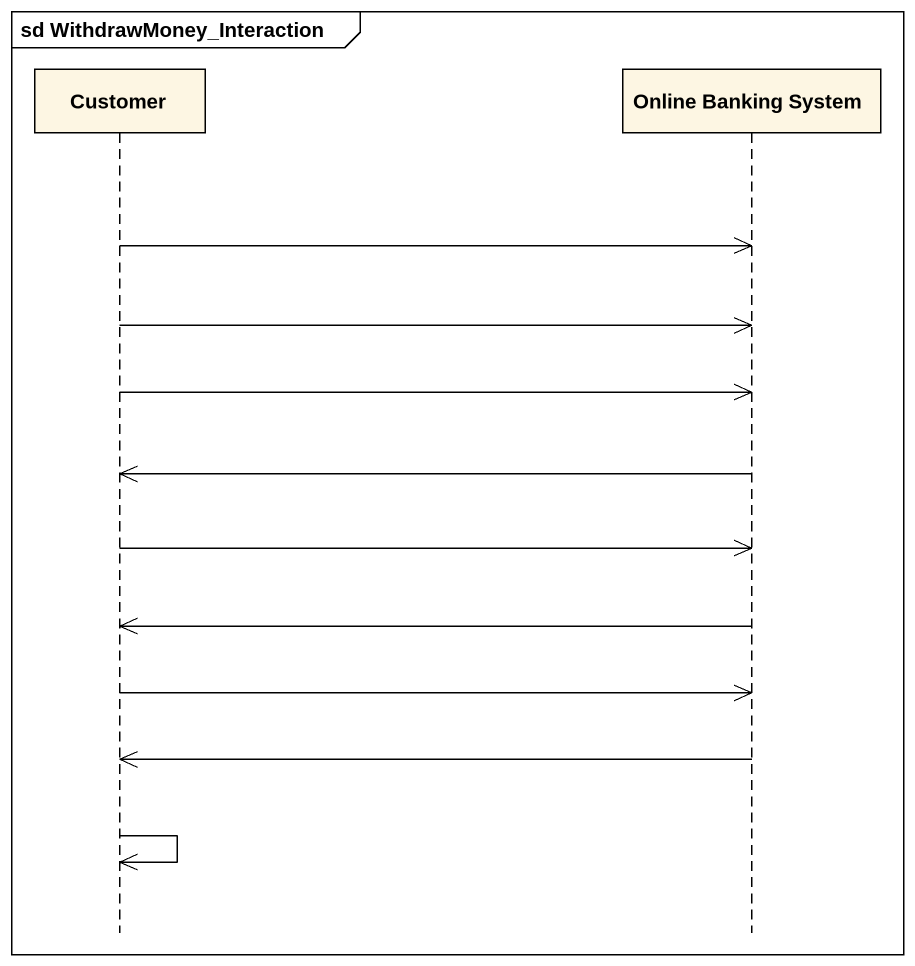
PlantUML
@startuml
mainframe sd WithdrawMoney_Interaction
hide footbox
participant Customer
participant "Online Banking System" as Online_Banking_System

Customer ->> Online_Banking_System
Customer ->> Online_Banking_System
Customer ->> Online_Banking_System
Online_Banking_System ->> Customer
Customer ->> Online_Banking_System
Online_Banking_System ->> Customer
Customer ->> Online_Banking_System
Online_Banking_System ->> Customer
Customer ->> Customer
@enduml
